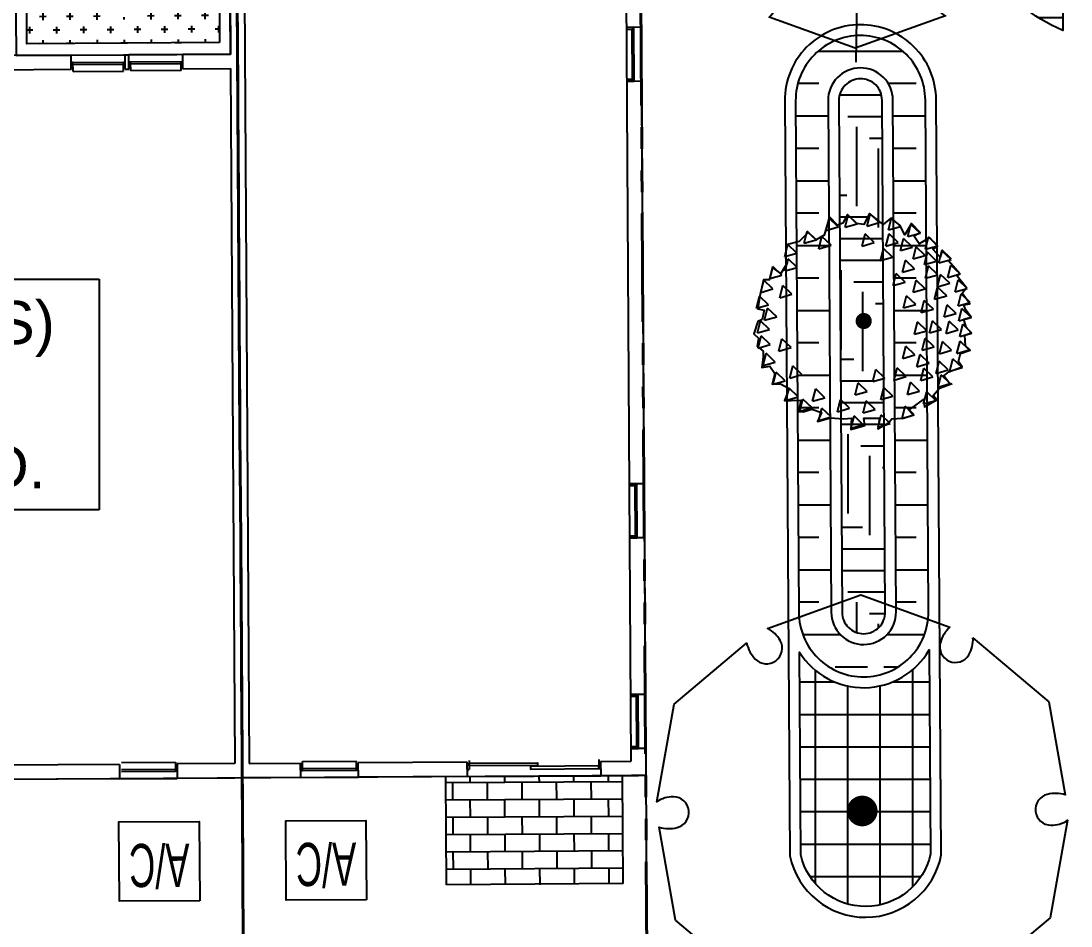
# Model space of a CAD drawing. Header units: feet. Extents: x 919634 to 928945, y 707022 to 708026.
# Drawn here: x 920416.5 to 920465.06, y 707196.65 to 707238.53 of the extents above; entities that cross this region are included whole.
import ezdxf

# ---------------------------------------------------------------- set-up
doc = ezdxf.new("R2010")
doc.units = ezdxf.units.FT
doc.header["$LTSCALE"] = 20
doc.header["$MEASUREMENT"] = 0
doc.linetypes.add('Site Plan$0$PHANTOM2', pattern=[1.25, 0.625, -0.125, 0.125, -0.125, 0.125, -0.125])
for name, color, linetype in [('-u-site-xref', 7, 'Continuous'), ('L-002', 15, 'Continuous'), ('LK-TREE-013M', 6, 'Continuous'), ('LK-TREE-025M', 2, 'Continuous'), ('LK-TREE-035M', 123, 'Continuous'), ('LK-TREE-050M', 2, 'Continuous'), ('LK-TREE-TRNK', 32, 'Continuous'), ('LP-PATT-GRND', 251, 'Continuous'), ('LP-PATT-SHAR', 4, 'Continuous'), ('LP-SHAR-BRDR-CONT', 123, 'Continuous'), ('LP-TREE', 15, 'Continuous'), ('Site Plan$0$-u-site-bldg ID', 7, 'Continuous'), ('Site Plan$0$-u-site-bldg_interior', 252, 'Continuous'), ('Site Plan$0$-u-site-fence', 4, 'Site Plan$0$FENCELINE1'), ('Site Plan$0$A-HVAC-EXT', 253, 'Continuous'), ('Site Plan$0$SP-LOT PAVERS', 254, 'Continuous'), ('x-Villa4-LP Block$0$LP-PATT-SHAR', 253, 'Continuous'), ('x-Villa4-LP Block$0$LP-SHAR-BRDR-CONT', 253, 'Continuous')]:
    doc.layers.add(name, color=color, linetype=linetype)
for name, color, linetype, lineweight in [('Site Plan$0$SP-LOT LINES', 252, 'Site Plan$0$PHANTOM2', 40), ('Site Plan$0$SP-SIDEWALK', 2, 'Continuous', 25), ('SP-BUILDING-FOOTPRINT', 1, 'Continuous', 25)]:
    doc.layers.add(name, color=color, linetype=linetype, lineweight=lineweight)
doc.layers.get('-u-site-xref').off()
doc.styles.add('Site Plan$0$ARIAL', font='arial.ttf')
doc.linetypes.add('Site Plan$0$FENCELINE1', pattern='A,0.25,-0.1,[133,ltypeshp.shx,S=0.1,R=0,X=-0.1,Y=0],-0.1,1', length=1.45)

# ---------------------------------------------------------------- blocks, each defined once
blk = doc.blocks.new('Site Plan')
at = {"layer": 'Site Plan$0$SP-LOT PAVERS', "extrusion": (-1.16656e-06, 0.0001861, 1)}
h = blk.add_hatch(dxfattribs=at)
h.set_pattern_fill('AR-B816', color=256, scale=0.1, angle=-179.6408)
h.set_pattern_definition([(180.35915013, (1839142.8216, 1422113.6823), (0.005014649, -0.79998428316), []), (270.35915013, (1839142.8216, 1422113.6823), (0.8049989322, -0.79496963414), [0.8, -0.8])])
h.paths.add_polyline_path([(920436.172, 707198.546), (920444.339, 707198.597), (920444.308, 707203.597), (920436.141, 707203.546)])
at = {"layer": 'Site Plan$0$-u-site-bldg_interior', "extrusion": (-1.16656e-06, 0.0001861, 1)}
for p, q in [((920426.142, 707243.246, 0.036), (920426.181, 707236.996, 0.037)), ((920445.142, 707243.372, 0.036), (920445.391, 707203.616, 0.044)), ((920426.813, 707242.583, 0.036), (920427.054, 707204.167, 0.043)), ((920444.72, 707204.278, 0.043), (920444.496, 707240.027, 0.037)), ((920445.174, 707238.24, 0.122), (920444.507, 707238.236, 0.122)), ((920444.856, 707235.738, 0.123), (920444.84, 707238.238, 0.122)), ((920418.815, 707236.95, 0.037), (920414.848, 707236.925, 0.037)), ((920418.815, 707236.95, 0.037), (920421.315, 707236.965, 0.037)), ((920418.819, 707236.283, 0.037), (920418.815, 707236.95, 0.037)), ((920421.315, 707236.965, 0.037), (920421.482, 707236.966, 0.037)), ((920421.319, 707236.299, 0.037), (920421.315, 707236.965, 0.037)), ((920423.982, 707236.982, 0.037), (920421.482, 707236.966, 0.037)), ((920421.486, 707236.3, 0.037), (920421.482, 707236.966, 0.037)), ((920426.181, 707236.996, 0.037), (920423.982, 707236.982, 0.037)), ((920423.986, 707236.315, 0.037), (920423.982, 707236.982, 0.037)), ((920418.9, 707236.613, 0.037), (920418.817, 707236.613, 0.037)), ((920418.9, 707236.613, 0.037), (920421.234, 707236.628, 0.037)), ((920418.903, 707236.2, 0.037), (920418.9, 707236.613, 0.037)), ((920418.901, 707236.521, 0.037), (920421.234, 707236.535, 0.037)), ((920421.234, 707236.628, 0.037), (920421.317, 707236.629, 0.037)), ((920421.236, 707236.215, 0.037), (920421.234, 707236.628, 0.037)), ((920421.567, 707236.63, 0.037), (920421.484, 707236.63, 0.037)), ((920423.9, 707236.645, 0.037), (920421.567, 707236.63, 0.037)), ((920421.57, 707236.217, 0.037), (920421.567, 707236.63, 0.037)), ((920423.901, 707236.552, 0.037), (920421.568, 707236.538, 0.037)), ((920423.903, 707236.232, 0.037), (920423.9, 707236.645, 0.037)), ((920423.9, 707236.645, 0.037), (920423.984, 707236.645, 0.037)), ((920418.819, 707236.283, 0.037), (920414.852, 707236.258, 0.037)), ((920418.903, 707236.2, 0.037), (920421.236, 707236.215, 0.037)), ((920421.319, 707236.299, 0.037), (920421.486, 707236.3, 0.037)), ((920423.903, 707236.232, 0.037), (920421.57, 707236.217, 0.037)), ((920423.986, 707236.315, 0.037), (920426.185, 707236.329, 0.037)), ((920426.185, 707236.329, 0.037), (920426.387, 707204.163, 0.043)), ((920445.189, 707235.74, 0.123), (920444.523, 707235.736, 0.123)), ((920445.306, 707217.115, 0.041), (920444.64, 707217.111, 0.041)), ((920444.988, 707214.613, 0.042), (920444.973, 707217.113, 0.041)), ((920445.322, 707214.616, 0.042), (920444.655, 707214.611, 0.042)), ((920445.367, 707207.365, 0.043), (920444.701, 707207.361, 0.043)), ((920445.049, 707204.863, 0.043), (920445.034, 707207.363, 0.043)), ((920445.383, 707204.866, 0.043), (920444.716, 707204.861, 0.043)), ((920443.22, 707204.352, 0.043), (920443.222, 707203.931, 0.044)), ((920421.054, 707204.13, 0.043), (920414.804, 707204.091, 0.043)), ((920421.054, 707204.13, 0.043), (920421.058, 707203.463, 0.044)), ((920421.137, 707204.214, 0.043), (920423.637, 707204.229, 0.043)), ((920421.139, 707203.893, 0.043), (920423.637, 707203.909, 0.043)), ((920423.637, 707204.229, 0.043), (920423.639, 707203.816, 0.044)), ((920426.387, 707204.163, 0.043), (920423.72, 707204.147, 0.043)), ((920423.72, 707204.147, 0.043), (920423.725, 707203.48, 0.044)), ((920427.054, 707204.167, 0.043), (920429.429, 707204.182, 0.043)), ((920429.433, 707203.516, 0.044), (920429.429, 707204.182, 0.043)), ((920429.431, 707203.845, 0.044), (920429.514, 707203.845, 0.044)), ((920429.511, 707204.266, 0.043), (920432.011, 707204.282, 0.043)), ((920429.514, 707203.845, 0.044), (920429.511, 707204.266, 0.043)), ((920429.514, 707203.938, 0.043), (920432.013, 707203.954, 0.043)), ((920429.514, 707203.845, 0.044), (920432.014, 707203.861, 0.044)), ((920432.014, 707203.861, 0.044), (920432.011, 707204.282, 0.043)), ((920432.014, 707203.861, 0.044), (920432.097, 707203.862, 0.044)), ((920437.137, 707204.231, 0.043), (920432.095, 707204.199, 0.043)), ((920432.099, 707203.532, 0.044), (920432.095, 707204.199, 0.043)), ((920437.141, 707203.564, 0.044), (920437.137, 707204.231, 0.043)), ((920437.139, 707203.893, 0.044), (920437.222, 707203.894, 0.044)), ((920437.22, 707204.314, 0.043), (920437.222, 707203.894, 0.044)), ((920443.222, 707203.931, 0.044), (920443.305, 707203.932, 0.044)), ((920443.303, 707204.269, 0.043), (920444.72, 707204.278, 0.043)), ((920443.303, 707204.269, 0.043), (920443.308, 707203.603, 0.044)), ((920421.058, 707203.463, 0.044), (920414.808, 707203.424, 0.044)), ((920421.058, 707203.463, 0.044), (920423.725, 707203.48, 0.044)), ((920421.139, 707203.801, 0.044), (920423.637, 707203.816, 0.044)), ((920423.722, 707203.817, 0.044), (920423.639, 707203.816, 0.044)), ((920426.391, 707203.497, 0.044), (920423.725, 707203.48, 0.044)), ((920426.725, 707203.499, 0.044), (920426.391, 707203.497, 0.044)), ((920427.058, 707203.501, 0.044), (920426.725, 707203.499, 0.044)), ((920429.433, 707203.516, 0.044), (920432.099, 707203.532, 0.044)), ((920437.141, 707203.564, 0.044), (920432.099, 707203.532, 0.044)), ((920437.141, 707203.564, 0.044), (920443.308, 707203.603, 0.044)), ((920437.141, 707203.564, 0.044), (920443.308, 707203.603, 0.044)), ((920443.308, 707203.603, 0.044), (920445.058, 707203.614, 0.044)), ((920445.391, 707203.616, 0.044), (920444.724, 707203.612, 0.044))]:
    blk.add_line(p, q, dxfattribs=at)
at = {"layer": 'Site Plan$0$-u-site-bldg_interior', "ltscale": 0.25, "extrusion": (-1.16656e-06, 0.0001861, 1)}
blk.add_line((920429.433, 707203.516, 0.044), (920426.725, 707203.499, 0.044), dxfattribs=at)
at = {"layer": 'Site Plan$0$-u-site-bldg_interior', "extrusion": (-1.16656e-06, 0.0001861, 1)}
for points, elevation in [([(920444.84, 707238.226), (920444.507, 707238.224), (920444.508, 707238.14), (920444.841, 707238.142)], 130.666), ([(920444.763, 707235.808), (920444.855, 707235.809), (920444.841, 707238.142), (920444.748, 707238.142)], 130.666), ([(920444.524, 707235.724), (920444.856, 707235.726), (920444.855, 707235.809), (920444.523, 707235.807)], 130.666), ([(920444.973, 707217.101), (920444.64, 707217.099), (920444.64, 707217.016), (920444.973, 707217.018)], 130.581), ([(920444.895, 707214.684), (920444.988, 707214.684), (920444.973, 707217.018), (920444.881, 707217.017)], 130.581), ([(920444.656, 707214.599), (920444.988, 707214.601), (920444.988, 707214.684), (920444.656, 707214.682)], 130.581), ([(920445.034, 707207.351), (920444.701, 707207.349), (920444.701, 707207.266), (920445.034, 707207.268)], 130.581), ([(920444.956, 707204.934), (920445.049, 707204.935), (920445.034, 707207.268), (920444.942, 707207.267)], 130.581), ([(920444.717, 707204.849), (920445.049, 707204.851), (920445.049, 707204.935), (920444.717, 707204.933)], 130.581), ([(920437.22, 707204.173), (920440.39, 707204.193), (920440.391, 707204.068), (920437.221, 707204.048)], 130.581), ([(920443.221, 707204.044), (920440.058, 707204.025), (920440.058, 707203.9), (920443.222, 707203.919)], 130.581)]:
    blk.add_lwpolyline(points, close=True, dxfattribs=dict(at, elevation=elevation))
at = {"layer": 'Site Plan$0$-u-site-fence', "ltscale": 0.15, "extrusion": (-1.16656e-06, 0.0001861, 1)}
for p, q in [((920426.725, 707203.499, 0.044), (920426.812, 707189.499, 0.046)), ((920426.725, 707203.499, 0.044), (920426.812, 707189.499, 0.046)), ((920445.391, 707203.616, 0.044), (920445.479, 707189.616, 0.046))]:
    blk.add_line(p, q, dxfattribs=at)
at = {"layer": 'Site Plan$0$A-HVAC-EXT', "extrusion": (-1.16656e-06, 0.0001861, 1), "elevation": 130.581}
for points in [[(920424.76, 707197.808), (920421.048, 707197.784), (920421.025, 707201.451), (920424.737, 707201.474)], [(920432.472, 707197.856), (920428.76, 707197.833), (920428.737, 707201.499), (920432.449, 707201.522)]]:
    blk.add_lwpolyline(points, close=True, dxfattribs=at)
at = {"layer": 'Site Plan$0$SP-LOT LINES', "ltscale": 0.4, "extrusion": (-1.16656e-06, 0.0001861, 1)}
for p, q in [((920444.914, 707279.614, 0.029), (920445.479, 707189.616, 0.046)), ((920426.812, 707189.499, 0.046), (920426.248, 707279.497, 0.029)), ((920426.248, 707279.497, 0.029), (920426.812, 707189.499, 0.046))]:
    blk.add_line(p, q, dxfattribs=at)
at = {"layer": 'Site Plan$0$SP-SIDEWALK', "extrusion": (-1.16656e-06, 0.0001861, 1)}
for p, q in [((920436.172, 707198.558, 0.045), (920436.141, 707203.558, 0.044)), ((920444.339, 707198.609, 0.045), (920444.308, 707203.609, 0.044)), ((920444.339, 707198.609, 0.045), (920436.172, 707198.558, 0.045))]:
    blk.add_line(p, q, dxfattribs=at)
at = {"layer": 'Site Plan$0$-u-site-bldg ID', "insert": (920405.177, 707225.576), "char_height": 2, "width": 27.88033, "attachment_point": 2, "style": 'Site Plan$0$ARIAL', "bg_fill": 19, "box_fill_scale": 1.5, "bg_fill_color": 256, "bg_fill_transparency": 0}
blk.add_mtext("BLDG. 18 (4-UNITS)\\PVILLA\\PF.F. 14.50' N.A.V.D.", dxfattribs=at)
at = {"layer": 'Site Plan$0$A-HVAC-EXT', "extrusion": (-1.16656e-06, 0.0001861, 1), "style": 'Site Plan$0$ARIAL', "width": 0.6}
for p in [(920424.285, 707200.453, 130.581), (920431.997, 707200.502, 130.581)]:
    blk.add_text('A/C', height=2, rotation=180.3592, dxfattribs=at).set_placement(p)
blk = doc.blocks.new('TREE-DCID-109')
at = {"layer": 'LK-TREE-013M'}
for q in [(-0.2167, 0.4824), (-0.3601, 0.4331), (0.5178, -0.1757), (0.5412, -0.0897)]:
    blk.add_line((0, 0), q, dxfattribs=at)
at = {"layer": 'LK-TREE-025M'}
for q in [(0.3255, 0.4361), (-0.538, -0.1671), (-0.3929, -0.3378)]:
    blk.add_line((0, 0), q, dxfattribs=at)
at = {"layer": 'LK-TREE-035M'}
for q in [(0.1554, 0.5017), (-0.4146, 0.324), (-0.0073, -0.5611), (0.3673, -0.3859)]:
    blk.add_line((0, 0), q, dxfattribs=at)
at = {"layer": 'LK-TREE-050M'}
blk.add_lwpolyline([(0.2585, 0.4269), (0.4439, 0.2704), (0.4843, 0.0427, 0.127189), (0.4404, 0.0438, 0.875318), (0.449, -0.0318, 0.149076), (0.4901, -0.0195), (0.4473, -0.2584), (0.2703, -0.4072, 0.127189), (0.2492, -0.3686, 0.875318), (0.1881, -0.4139, 0.149076), (0.2192, -0.4433), (-0.009, -0.5257), (-0.2264, -0.4468, 0.127189), (-0.2035, -0.4093, 0.875318), (-0.2732, -0.379, 0.149076), (-0.2831, -0.4206), (-0.4686, -0.2642), (-0.509, -0.0365, 0.127189), (-0.4651, -0.0376, 0.875318), (-0.4737, 0.038, 0.149076), (-0.5147, 0.0258), (-0.4719, 0.2646), (-0.2949, 0.4134, 0.127189), (-0.2739, 0.3749, 0.875318), (-0.2128, 0.4201, 0.149076), (-0.2439, 0.4495), (-0.0157, 0.5319), (0.2017, 0.453, 0.127189), (0.1788, 0.4155, 0.875318), (0.2486, 0.3852, 0.149076)], format="xyb", close=True, dxfattribs=at)
at = {"layer": 'LK-TREE-TRNK', "const_width": 0.0375}
blk.add_lwpolyline([(-0.0188, 0, 1), (0.0188, 0, 1)], format="xyb", close=True, dxfattribs=at)
blk = doc.blocks.new('x-Villa4-LP Block', base_point=(60.568, -25.046, 0))
at = {"layer": 'x-Villa4-LP Block$0$LP-PATT-SHAR'}
h = blk.add_hatch(dxfattribs=at)
h.set_pattern_fill('CROSS', color=256, scale=2.5)
h.set_pattern_definition([(0, (80.0711, -12.3798), (0.625, 0.625), [0.3125, -0.9375]), (90, (80.22735, -12.5361), (-0.625, 0.625), [0.3125, -0.9375])])
h.paths.add_polyline_path([(80.071, -6.046), (88.984, -6.046), (88.984, -12.38), (80.071, -12.38)])
edge = h.paths.add_edge_path(flags=16)
edge.add_arc((84.334, -9.239), 2, 0, 360)
at = {"layer": 'x-Villa4-LP Block$0$LP-SHAR-BRDR-CONT', "elevation": 0}
blk.add_lwpolyline([(80.071, -6.046), (88.984, -6.046), (88.984, -12.38), (80.071, -12.38)], close=True, dxfattribs=at)
blk = doc.blocks.new('TREE-SIMP-027')
at = {"layer": 'LK-TREE-050M'}
blk.add_lwpolyline([(0.2708, 0.4238), (0.4563, 0.2673), (0.4966, 0.0396, 0.127189), (0.4527, 0.0407, 0.875318), (0.4614, -0.0349, 0.149076), (0.5024, -0.0227), (0.4596, -0.2615), (0.2826, -0.4103, 0.127189), (0.2616, -0.3718, 0.875318), (0.2005, -0.417, 0.149076), (0.2316, -0.4464), (0.0033, -0.5288), (-0.214, -0.4499, 0.127189), (-0.1912, -0.4124, 0.875318), (-0.2609, -0.3821, 0.149076), (-0.2708, -0.4238), (-0.4563, -0.2673), (-0.4966, -0.0396, 0.127189), (-0.4527, -0.0407, 0.875318), (-0.4614, 0.0349, 0.149076), (-0.5024, 0.0227), (-0.4596, 0.2615), (-0.2826, 0.4103, 0.127189), (-0.2616, 0.3718, 0.875318), (-0.2005, 0.417, 0.149076), (-0.2316, 0.4464), (-0.0033, 0.5288), (0.214, 0.4499, 0.127189), (0.1912, 0.4124, 0.875318), (0.2609, 0.3821, 0.149076)], format="xyb", close=True, dxfattribs=at)
at = {"layer": 'LK-TREE-TRNK', "const_width": 0.0375}
blk.add_lwpolyline([(-0.0187, 0, 1), (0.0188, 0, 1)], format="xyb", close=True, dxfattribs=at)
blk = doc.blocks.new('TREE-EVGR-001')
at = {"layer": 'LK-TREE-013M'}
for p, q in [((-0.0858, 0.4354), (-0.0718, 0.4921)), ((-0.0297, 0.4516), (-0.0718, 0.4921)), ((0.0161, 0.4409), (0.0301, 0.4975)), ((0.0721, 0.4571), (0.0301, 0.4975)), ((-0.1749, 0.4209), (-0.1609, 0.4775)), ((-0.1189, 0.4371), (-0.1609, 0.4775)), ((-0.0858, 0.4354), (-0.0297, 0.4516)), ((0.0161, 0.4409), (0.0721, 0.4571)), ((0.1143, 0.4227), (0.1284, 0.4793)), ((0.1143, 0.4227), (0.1704, 0.4389)), ((0.1704, 0.4389), (0.1284, 0.4793)), ((0.2053, 0.3918), (0.2193, 0.4484)), ((0.2614, 0.408), (0.2193, 0.4484)), ((-0.2768, 0.3609), (-0.2628, 0.4175)), ((-0.2208, 0.3771), (-0.2628, 0.4175)), ((-0.2077, 0.3354), (-0.1937, 0.3921)), ((-0.1516, 0.3516), (-0.1937, 0.3921)), ((-0.1749, 0.4209), (-0.1189, 0.4371)), ((-0.0076, 0.3482), (0.0065, 0.4048)), ((0.0485, 0.3643), (0.0065, 0.4048)), ((0.1034, 0.3482), (0.1174, 0.4048)), ((0.1595, 0.3643), (0.1174, 0.4048)), ((0.2053, 0.3918), (0.2614, 0.408)), ((0.2872, 0.3336), (0.3012, 0.3902)), ((0.3432, 0.3498), (0.3012, 0.3902)), ((-0.366, 0.2991), (-0.352, 0.3557)), ((-0.3099, 0.3152), (-0.352, 0.3557)), ((-0.2768, 0.3609), (-0.2208, 0.3771)), ((-0.2077, 0.3354), (-0.1516, 0.3516)), ((-0.0076, 0.3482), (0.0485, 0.3643)), ((0.1034, 0.3482), (0.1595, 0.3643)), ((0.1702, 0.3272), (0.1842, 0.3838)), ((0.1702, 0.3272), (0.2262, 0.3433)), ((0.2262, 0.3433), (0.1842, 0.3838)), ((0.229, 0.2882), (0.243, 0.3448)), ((0.285, 0.3043), (0.243, 0.3448)), ((0.2872, 0.3336), (0.3432, 0.3498)), ((-0.366, 0.2991), (-0.3099, 0.3152)), ((0.0779, 0.2809), (0.092, 0.3375)), ((0.0779, 0.2809), (0.134, 0.297)), ((0.134, 0.297), (0.092, 0.3375)), ((0.229, 0.2882), (0.285, 0.3043)), ((0.2824, 0.2625), (0.2964, 0.3191)), ((0.3384, 0.2786), (0.2964, 0.3191)), ((0.349, 0.27), (0.3631, 0.3266)), ((0.4051, 0.2861), (0.3631, 0.3266)), ((-0.4351, 0.1972), (-0.4211, 0.2539)), ((-0.3791, 0.2134), (-0.4211, 0.2539)), ((-0.3648, 0.2323), (-0.3507, 0.2889)), ((-0.3648, 0.2323), (-0.3087, 0.2485)), ((-0.3087, 0.2485), (-0.3507, 0.2889)), ((0.1798, 0.2263), (0.1939, 0.283)), ((0.2359, 0.2425), (0.1939, 0.283)), ((0.2824, 0.2625), (0.3384, 0.2786)), ((0.2872, 0.1991), (0.3012, 0.2557)), ((0.3432, 0.2152), (0.3012, 0.2557)), ((0.349, 0.27), (0.4051, 0.2861)), ((0.3909, 0.2027), (0.4049, 0.2593)), ((0.4469, 0.2189), (0.4049, 0.2593)), ((-0.4351, 0.1972), (-0.3791, 0.2134)), ((0.1362, 0.1645), (0.1502, 0.2211)), ((0.1922, 0.1807), (0.1502, 0.2211)), ((0.1798, 0.2263), (0.2359, 0.2425)), ((0.2872, 0.1991), (0.3432, 0.2152)), ((0.3428, 0.159), (0.3568, 0.2156)), ((0.3988, 0.1752), (0.3568, 0.2156)), ((0.3909, 0.2027), (0.4469, 0.2189)), ((-0.4769, 0.1331), (-0.4629, 0.1898)), ((-0.4769, 0.1331), (-0.4209, 0.1493)), ((-0.4209, 0.1493), (-0.4629, 0.1898)), ((-0.3896, 0.1081), (-0.3756, 0.1648)), ((-0.3336, 0.1243), (-0.3756, 0.1648)), ((0.1362, 0.1645), (0.1922, 0.1807)), ((0.229, 0.1336), (0.243, 0.1902)), ((0.229, 0.1336), (0.285, 0.1498)), ((0.285, 0.1498), (0.243, 0.1902)), ((0.329, 0.1009), (0.3431, 0.1575)), ((0.3428, 0.159), (0.3988, 0.1752)), ((0.3851, 0.117), (0.3431, 0.1575)), ((0.4236, 0.1354), (0.4377, 0.192)), ((0.4236, 0.1354), (0.4797, 0.1516)), ((0.4797, 0.1516), (0.4377, 0.192)), ((-0.497, 0.0591), (-0.4829, 0.1157)), ((-0.4409, 0.0752), (-0.4829, 0.1157)), ((-0.3896, 0.1081), (-0.3336, 0.1243)), ((0.1853, 0.0609), (0.1993, 0.1175)), ((0.2413, 0.077), (0.1993, 0.1175)), ((0.329, 0.1009), (0.3851, 0.117)), ((0.4382, 0.07), (0.4522, 0.1266)), ((0.4942, 0.0861), (0.4522, 0.1266)), ((-0.497, 0.0591), (-0.4409, 0.0752)), ((-0.4597, 0.0038), (-0.4457, 0.0604)), ((-0.4036, 0.0199), (-0.4457, 0.0604)), ((0.1853, 0.0609), (0.2413, 0.077)), ((0.2672, 0.0391), (0.2812, 0.0957)), ((0.2672, 0.0391), (0.3232, 0.0552)), ((0.3232, 0.0552), (0.2812, 0.0957)), ((0.3727, 0.0191), (0.3867, 0.0757)), ((0.4287, 0.0352), (0.3867, 0.0757)), ((0.4382, 0.07), (0.4942, 0.0861)), ((0.4418, 0.0009), (0.4559, 0.0575)), ((0.4979, 0.017), (0.4559, 0.0575)), ((-0.4933, -0.0555), (-0.4793, 0.0011)), ((-0.4373, -0.0393), (-0.4793, 0.0011)), ((-0.4597, 0.0038), (-0.4036, 0.0199)), ((0.3054, -0.0555), (0.3194, 0.0011)), ((0.3614, -0.0393), (0.3194, 0.0011)), ((0.3727, 0.0191), (0.4287, 0.0352)), ((0.4418, 0.0009), (0.4979, 0.017)), ((-0.4933, -0.0555), (-0.4373, -0.0393)), ((0.2362, -0.061), (0.2503, -0.0043)), ((0.2362, -0.061), (0.2923, -0.0448)), ((0.2923, -0.0448), (0.2503, -0.0043)), ((0.3054, -0.0555), (0.3614, -0.0393)), ((0.3818, -0.0573), (0.3958, -0.0007)), ((0.3818, -0.0573), (0.4378, -0.0412)), ((0.4378, -0.0412), (0.3958, -0.0007)), ((0.4455, -0.0719), (0.4595, -0.0152)), ((0.5015, -0.0557), (0.4595, -0.0152)), ((-0.4899, -0.1256), (-0.4759, -0.0689)), ((-0.4338, -0.1094), (-0.4759, -0.0689)), ((-0.3933, -0.1391), (-0.3792, -0.0825)), ((-0.3372, -0.123), (-0.3792, -0.0825)), ((0.2708, -0.1355), (0.2848, -0.0789)), ((0.3269, -0.1193), (0.2848, -0.0789)), ((0.3509, -0.1519), (0.3649, -0.0953)), ((0.4069, -0.1357), (0.3649, -0.0953)), ((0.4327, -0.1501), (0.4468, -0.0934)), ((0.4455, -0.0719), (0.5015, -0.0557)), ((0.4888, -0.1339), (0.4468, -0.0934)), ((-0.4899, -0.1256), (-0.4338, -0.1094)), ((-0.3933, -0.1391), (-0.3372, -0.123)), ((0.1817, -0.1737), (0.1957, -0.1171)), ((0.2377, -0.1575), (0.1957, -0.1171)), ((0.2708, -0.1355), (0.3269, -0.1193)), ((0.3509, -0.1519), (0.4069, -0.1357)), ((0.4327, -0.1501), (0.4888, -0.1339)), ((-0.466, -0.2064), (-0.452, -0.1498)), ((-0.466, -0.2064), (-0.41, -0.1903)), ((-0.41, -0.1903), (-0.452, -0.1498)), ((0.1817, -0.1737), (0.2377, -0.1575)), ((0.2471, -0.2119), (0.2612, -0.1553)), ((0.3032, -0.1957), (0.2612, -0.1553)), ((0.3363, -0.2428), (0.3503, -0.1862)), ((0.3923, -0.2266), (0.3503, -0.1862)), ((0.4, -0.2319), (0.414, -0.1753)), ((0.456, -0.2157), (0.414, -0.1753)), ((-0.4206, -0.2937), (-0.4065, -0.2371)), ((-0.3645, -0.2775), (-0.4065, -0.2371)), ((-0.3423, -0.2646), (-0.3283, -0.208)), ((-0.2863, -0.2484), (-0.3283, -0.208)), ((0.0416, -0.281), (0.0556, -0.2244)), ((0.0976, -0.2648), (0.0556, -0.2244)), ((0.1416, -0.2737), (0.1557, -0.2171)), ((0.1977, -0.2575), (0.1557, -0.2171)), ((0.2471, -0.2119), (0.3032, -0.1957)), ((0.2653, -0.2755), (0.2794, -0.2189)), ((0.3214, -0.2594), (0.2794, -0.2189)), ((0.3363, -0.2428), (0.3923, -0.2266)), ((0.4, -0.2319), (0.456, -0.2157)), ((-0.4206, -0.2937), (-0.3645, -0.2775)), ((-0.3423, -0.2646), (-0.2863, -0.2484)), ((-0.0403, -0.3428), (-0.0263, -0.2862)), ((0.0157, -0.3266), (-0.0263, -0.2862)), ((0.0416, -0.281), (0.0976, -0.2648)), ((0.1416, -0.2737), (0.1977, -0.2575)), ((0.2035, -0.341), (0.2175, -0.2844)), ((0.2595, -0.3248), (0.2175, -0.2844)), ((0.2653, -0.2755), (0.3214, -0.2594)), ((0.3454, -0.3064), (0.3594, -0.2498)), ((0.3454, -0.3064), (0.4014, -0.2903)), ((0.4014, -0.2903), (0.3594, -0.2498)), ((-0.3605, -0.3683), (-0.3465, -0.3116)), ((-0.3045, -0.3521), (-0.3465, -0.3116)), ((-0.2368, -0.3719), (-0.2228, -0.3153)), ((-0.1808, -0.3557), (-0.2228, -0.3153)), ((-0.0403, -0.3428), (0.0157, -0.3266)), ((0.0798, -0.3646), (0.0938, -0.308)), ((0.1358, -0.3485), (0.0938, -0.308)), ((0.2035, -0.341), (0.2595, -0.3248)), ((0.2781, -0.3846), (0.2921, -0.328)), ((0.3341, -0.3685), (0.2921, -0.328)), ((-0.3605, -0.3683), (-0.3045, -0.3521)), ((-0.2957, -0.4188), (-0.2817, -0.3621)), ((-0.2397, -0.4026), (-0.2817, -0.3621)), ((-0.2368, -0.3719), (-0.1808, -0.3557)), ((-0.1222, -0.421), (-0.1082, -0.3644)), ((-0.0661, -0.4048), (-0.1082, -0.3644)), ((-0.0021, -0.4264), (0.0119, -0.3698)), ((0.0539, -0.4103), (0.0119, -0.3698)), ((0.0798, -0.3646), (0.1358, -0.3485)), ((0.2781, -0.3846), (0.3341, -0.3685)), ((-0.2957, -0.4188), (-0.2397, -0.4026)), ((-0.2077, -0.461), (-0.1937, -0.4044)), ((-0.1516, -0.4448), (-0.1937, -0.4044)), ((-0.1222, -0.421), (-0.0661, -0.4048)), ((-0.0021, -0.4264), (0.0539, -0.4103)), ((0.067, -0.4919), (0.0811, -0.4353)), ((0.1231, -0.4757), (0.0811, -0.4353)), ((0.178, -0.4519), (0.192, -0.3953)), ((0.178, -0.4519), (0.2341, -0.4357)), ((0.2341, -0.4357), (0.192, -0.3953)), ((-0.2077, -0.461), (-0.1516, -0.4448)), ((-0.0585, -0.4974), (-0.0445, -0.4407)), ((-0.0585, -0.4974), (-0.0025, -0.4812)), ((-0.0025, -0.4812), (-0.0445, -0.4407)), ((0.067, -0.4919), (0.1231, -0.4757))]:
    blk.add_line(p, q, dxfattribs=at)
at = {"layer": 'LK-TREE-050M'}
for points in [[(0.3015, 0.3842), (0.2566, 0.3589), (0.2333, 0.3959), (0.2625, 0.4115), (0.2216, 0.4524), (0.1904, 0.3998), (0.167, 0.4446), (0.1261, 0.4777), (0.091, 0.4485), (0.0267, 0.4991), (0.0013, 0.4485), (-0.0337, 0.4524), (-0.0747, 0.4952), (-0.0961, 0.4543), (-0.1214, 0.4446), (-0.1585, 0.4835), (-0.1838, 0.3979), (-0.2208, 0.3764), (-0.2578, 0.4115), (-0.2988, 0.3686), (-0.3592, 0.3531), (-0.3631, 0.2927), (-0.3553, 0.2693), (-0.3845, 0.2206), (-0.4235, 0.2479), (-0.4371, 0.1914), (-0.4644, 0.1914), (-0.4839, 0.1096), (-0.4917, 0.057), (-0.4625, 0.0512), (-0.4703, 0.0064), (-0.4917, -0.0014), (-0.5092, -0.0599), (-0.4878, -0.0793), (-0.4936, -0.1163), (-0.4664, -0.1397), (-0.4664, -0.167), (-0.4722, -0.2157), (-0.4352, -0.2098), (-0.4118, -0.2429), (-0.4254, -0.2936), (-0.3865, -0.2916), (-0.3455, -0.3131), (-0.367, -0.3695), (-0.3358, -0.3695), (-0.291, -0.3676), (-0.3007, -0.4202), (-0.2812, -0.4221), (-0.2403, -0.4085), (-0.1955, -0.4241), (-0.215, -0.4669), (-0.1546, -0.4494), (-0.0941, -0.4533), (-0.0571, -0.4513), (-0.0591, -0.5039), (0.0052, -0.4845), (0.0013, -0.4513), (0.0735, -0.4513), (0.0657, -0.5), (0.1144, -0.4728), (0.13, -0.4533), (0.1806, -0.4513), (0.2235, -0.4377)], [(0.3989, -0.2916), (0.3716, -0.2546), (0.395, -0.2351), (0.4574, -0.2118), (0.4398, -0.1884), (0.4496, -0.1514), (0.4944, -0.1358), (0.473, -0.1144), (0.4691, -0.0657), (0.4983, -0.054), (0.4749, -0.0287), (0.4652, 0.0083), (0.4983, 0.0181), (0.473, 0.0531), (0.4652, 0.0745), (0.4924, 0.0804), (0.4574, 0.1291), (0.4671, 0.1427), (0.4768, 0.1544), (0.434, 0.2089), (0.4457, 0.2187), (0.3931, 0.279), (0.4047, 0.2907), (0.3638, 0.3297), (0.3541, 0.2966), (0.3209, 0.3336), (0.3424, 0.3472), (0.3073, 0.3862)], [(0.2274, -0.4338), (0.2099, -0.4143), (0.2781, -0.3637), (0.282, -0.3988), (0.3385, -0.3656), (0.3229, -0.3462), (0.3521, -0.3111), (0.4106, -0.2897)]]:
    blk.add_lwpolyline(points, dxfattribs=at)
at = {"layer": 'LK-TREE-TRNK', "const_width": 0.0375}
blk.add_lwpolyline([(-0.007, -0.0174, 1), (0.007, 0.0174, 1)], format="xyb", close=True, dxfattribs=at)

msp = doc.modelspace()

# ---------------------------------------------------------------- block references
at = {"layer": '-u-site-xref'}
msp.add_blockref('Site Plan', (0, 0), dxfattribs=at)

# ---------------------------------------------------------------- next in the draw order: hatches: boundary and pattern name
at = {"layer": 'LP-PATT-GRND', "extrusion": (8.89633e-07, 5.55996e-09, 1)}
h = msp.add_hatch(dxfattribs=at)
h.set_pattern_fill('ANSI33', color=256, scale=12, angle=135)
h.set_pattern_definition([(180, (918490.6457, 708491.1323), (-2e-16, -3), []), (180, (918489.1457, 708492.6323), (-2e-16, -3), [1.5, -0.75])])
edge = h.paths.add_edge_path()
edge.add_line((920458.467, 707211.196), (920458.321, 707234.877))
edge.add_arc((920455.321, 707234.858), 3, 0.3578, 90.3578)
edge.add_arc((920455.321, 707234.858), 3, 90.3578, 180.3578)
edge.add_line((920452.321, 707234.839), (920452.467, 707211.158))
edge.add_arc((920455.467, 707211.177), 3, 180.3578, 270.3578)
edge.add_arc((920455.467, 707211.177), 3, 270.3578, 360.3578)
edge = h.paths.add_edge_path(flags=16)
edge.add_line((920456.967, 707211.186), (920456.821, 707234.867))
edge.add_arc((920455.321, 707234.858), 1.5, 0.3578, 90.3578)
edge.add_arc((920455.321, 707234.858), 1.5, 90.3578, 180.3578)
edge.add_line((920453.821, 707234.849), (920453.967, 707211.167))
edge.add_arc((920455.467, 707211.177), 1.5, 180.3578, 270.3578)
edge.add_arc((920455.467, 707211.177), 1.5, 270.3578, 360.3578)
at = {"layer": 'LP-PATT-SHAR'}
h = msp.add_hatch(dxfattribs=at)
h.set_pattern_fill('LAFX-A440-EMERALD', color=256, scale=6, pattern_type=2)
h.set_pattern_definition([(0, (920460.0255, 707239.5247), (0, 6), [1.1429, -4.8571]), (0, (920462.597, 707239.5247), (0, 6), [2, -4]), (0, (920462.597, 707241.5247), (0, 6), [2, -4]), (0, (920460.0255, 707242.6675), (0, 6), [1.1429, -4.8571]), (0, (920462.597, 707242.6675), (0, 6), [2, -4]), (0, (920462.597, 707243.5246), (0, 6), [2, -4]), (0, (920460.0255, 707238.6675), (0, 6), [1.1429, -4.8571]), (0, (920462.597, 707238.6675), (0, 6), [2, -4]), (0, (920460.0255, 707240.6675), (0, 6), [1.1429, -4.8571]), (0, (920462.597, 707240.6675), (0, 6), [2, -4]), (0, (920460.0255, 707241.5247), (0, 6), [1.1429, -4.8571]), (0, (920460.0255, 707243.5246), (0, 6), [1.1429, -4.8571]), (26.2477, (920464.59693, 707242.66753), (-389.91368655, -192.1754063), [0.92382, -447.19231]), (26.565, (920464.8827, 707242.096), (6, 6), [1.2778, -12.1387]), (26.565, (920461.1684, 707241.5247), (6, 6), [1.2778, -12.1387]), (26.565, (920464.8827, 707240.096), (6, 6), [1.2778, -12.1387]), (26.565, (920464.8827, 707238.096), (6, 6), [1.2778, -12.1387]), (26.565, (920461.1684, 707239.5247), (6, 6), [1.2778, -12.1387]), (26.565, (920461.1684, 707243.5246), (6, 6), [1.2778, -12.1387]), (27.3496, (920464.59693, 707240.6675), (-12.000026, -5.9999535), [0.93282, -194.96513]), (27.907, (920461.82553, 707239.11607), (-11.9989735, -6.002058), [0.87294, -114.53938]), (28.43, (920464.59693, 707238.6675), (-78.0094397, -41.982504), [0.94218, -162.82596]), (29.055, (920461.82553, 707241.0961), (-11.999984, -6.000038), [0.8825, -60.8913]), (30.1775, (920461.82553, 707243.07607), (-185.9925792, -108.0128801), [0.89238, -297.54362]), (149.8228, (920462.59695, 707238.6675), (-185.9931471, 108.0119023), [0.89238, -297.54363]), (150.9455, (920462.59695, 707240.6675), (-12.000016, 5.999973), [0.8825, -60.8913]), (151.5695, (920465.42553, 707243.07607), (-78.0091044, 41.983127), [0.94218, -162.82596]), (152.0932, (920462.59695, 707242.66753), (-11.999006, 6.001992), [0.87294, -114.53939]), (152.6499, (920465.42553, 707241.09607), (-11.9999772, 6.0000512), [0.93282, -194.96512]), (153.435, (920466.0255, 707243.5246), (6, -6), [1.2778, -12.1387]), (153.435, (920466.0255, 707241.5247), (6, -6), [1.2778, -12.1387]), (153.435, (920462.3112, 707242.096), (6, -6), [1.2778, -12.1387]), (153.435, (920466.0255, 707239.5247), (6, -6), [1.2778, -12.1387]), (153.435, (920462.3112, 707238.096), (6, -6), [1.2778, -12.1387]), (153.435, (920462.3112, 707240.096), (6, -6), [1.2778, -12.1387]), (153.7518, (920465.42553, 707239.11607), (-389.91208997, 192.17864565), [0.92382, -447.19231])])
edge = h.paths.add_edge_path()
edge.add_line((920464.587, 707252.081), (920464.673, 707238.096))
edge.add_arc((920467.637, 707245.107), 7.611, 113.6179, 247.0878, ccw=False)
edge.add_arc((920464.587, 707252.081), 0.00000000802, 104.2373, 256.569, ccw=False)
h = msp.add_hatch(dxfattribs=at)
h.set_pattern_fill('LAFX-A220-HBDASH', color=256, scale=22, pattern_type=2)
h.set_pattern_definition([(0, (920748.728, 707116.092), (0, 22), [3.6667, -18.3333]), (0, (920747.728, 707117.092), (0, 22), [3.6667, -18.3333]), (0, (920746.728, 707118.092), (0, 22), [3.6667, -18.3333]), (0, (920745.728, 707119.092), (0, 22), [3.6667, -18.3333]), (0, (920744.728, 707120.092), (0, 22), [3.6667, -18.3333]), (0, (920751.328, 707120.86), (0, 22), [3.6667, -18.3333]), (0, (920743.727, 707121.092), (0, 22), [3.6667, -18.3333]), (0, (920750.328, 707121.86), (0, 22), [3.6667, -18.3333]), (0, (920742.728, 707122.092), (0, 22), [3.6667, -18.3333]), (0, (920749.328, 707122.86), (0, 22), [3.6667, -18.3333]), (0, (920741.727, 707123.092), (0, 22), [3.6667, -18.3333]), (0, (920748.328, 707123.86), (0, 22), [3.6667, -18.3333]), (0, (920740.728, 707124.092), (0, 22), [3.6667, -18.3333]), (0, (920747.328, 707124.86), (0, 22), [3.6667, -18.3333]), (0, (920739.728, 707125.092), (0, 22), [3.6667, -18.3333]), (0, (920754.003, 707125.45), (0, 22), [3.6667, -18.3333]), (0, (920746.328, 707125.86), (0, 22), [3.6667, -18.3333]), (0, (920738.728, 707126.092), (0, 22), [3.6667, -18.3333]), (0, (920753.003, 707126.45), (0, 22), [3.6667, -18.3333]), (0, (920745.328, 707126.86), (0, 22), [3.6667, -18.3333]), (0, (920737.728, 707127.092), (0, 22), [3.6667, -18.3333]), (0, (920752.003, 707127.45), (0, 22), [3.6667, -18.3333]), (0, (920744.328, 707127.86), (0, 22), [3.6667, -18.3333]), (0, (920736.728, 707128.092), (0, 22), [3.6667, -18.3333]), (0, (920751.003, 707128.45), (0, 22), [3.6667, -18.3333]), (0, (920743.328, 707128.86), (0, 22), [3.6667, -18.3333]), (0, (920735.728, 707129.092), (0, 22), [3.6667, -18.3333]), (0, (920750.003, 707129.45), (0, 22), [3.6667, -18.3333]), (0, (920742.328, 707129.86), (0, 22), [3.6667, -18.3333]), (0, (920734.728, 707130.092), (0, 22), [3.6667, -18.3333]), (0, (920749.003, 707130.45), (0, 22), [3.6667, -18.3333]), (0, (920741.328, 707130.86), (0, 22), [3.6667, -18.3333]), (0, (920733.728, 707131.092), (0, 22), [3.6667, -18.3333]), (0, (920748.003, 707131.45), (0, 22), [3.6667, -18.3333]), (0, (920740.328, 707131.86), (0, 22), [3.6667, -18.3333]), (0, (920732.728, 707132.092), (0, 22), [3.6667, -18.3333]), (0, (920747.003, 707132.45), (0, 22), [3.6667, -18.3333]), (0, (920739.328, 707132.86), (0, 22), [3.6667, -18.3333]), (0, (920731.728, 707133.092), (0, 22), [3.6667, -18.3333]), (0, (920746.003, 707133.45), (0, 22), [3.6667, -18.3333]), (0, (920738.328, 707133.86), (0, 22), [3.6667, -18.3333]), (0, (920730.727, 707134.092), (0, 22), [3.6667, -18.3333]), (0, (920745.003, 707134.45), (0, 22), [3.6667, -18.3333]), (0, (920737.328, 707134.86), (0, 22), [3.6667, -18.3333]), (0, (920729.728, 707135.092), (0, 22), [3.6667, -18.3333]), (0, (920744.003, 707135.45), (0, 22), [3.6667, -18.3333]), (0, (920736.328, 707135.86), (0, 22), [3.6667, -18.3333]), (0, (920728.728, 707136.092), (0, 22), [3.6667, -18.3333]), (0, (920743.003, 707136.45), (0, 22), [3.6667, -18.3333]), (0, (920735.328, 707136.86), (0, 22), [3.6667, -18.3333]), (0, (920727.728, 707136.954), (0, 22), [3.6667, -18.3333]), (0, (920742.003, 707137.45), (0, 22), [3.6667, -18.3333]), (0, (920734.328, 707137.86), (0, 22), [3.6667, -18.3333]), (0, (920741.003, 707138.45), (0, 22), [3.6667, -18.3333]), (0, (920733.328, 707138.86), (0, 22), [3.6667, -18.3333]), (0, (920740.003, 707139.45), (0, 22), [3.6667, -18.3333]), (0, (920732.328, 707139.86), (0, 22), [3.6667, -18.3333]), (0, (920739.003, 707140.45), (0, 22), [3.6667, -18.3333]), (0, (920731.328, 707140.86), (0, 22), [3.6667, -18.3333]), (0, (920738.003, 707141.45), (0, 22), [3.6667, -18.3333]), (0, (920730.328, 707141.722), (0, 22), [3.6667, -18.3333]), (0, (920737.003, 707142.45), (0, 22), [3.6667, -18.3333]), (0, (920736.003, 707143.45), (0, 22), [3.6667, -18.3333]), (0, (920735.003, 707144.45), (0, 22), [3.6667, -18.3333]), (0, (920734.003, 707145.45), (0, 22), [3.6667, -18.3333]), (0, (920733.003, 707146.313), (0, 22), [3.6667, -18.3333]), (90, (920754.42, 707121.313), (-22, 1e-15), [3.6667, -18.3333]), (90, (920753.42, 707122.313), (-22, 1e-15), [3.6667, -18.3333]), (90, (920752.42, 707123.313), (-22, 1e-15), [3.6667, -18.3333]), (90, (920751.744, 707116.722), (-22, 1e-15), [3.6667, -18.3333]), (90, (920751.42, 707124.313), (-22, 1e-15), [3.6667, -18.3333]), (90, (920750.744, 707117.722), (-22, 1e-15), [3.6667, -18.3333]), (90, (920750.42, 707125.313), (-22, 1e-15), [3.6667, -18.3333]), (90, (920749.744, 707118.722), (-22, 1e-15), [3.6667, -18.3333]), (90, (920749.42, 707126.313), (-22, 1e-15), [3.6667, -18.3333]), (90, (920749.144, 707111.954), (-22, 1e-15), [3.6667, -18.3333]), (90, (920748.744, 707119.722), (-22, 1e-15), [3.6667, -18.3333]), (90, (920748.42, 707127.313), (-22, 1e-15), [3.6667, -18.3333]), (90, (920748.144, 707112.954), (-22, 1e-15), [3.6667, -18.3333]), (90, (920747.744, 707120.722), (-22, 1e-15), [3.6667, -18.3333]), (90, (920747.42, 707128.313), (-22, 1e-15), [3.6667, -18.3333]), (90, (920747.144, 707113.954), (-22, 1e-15), [3.6667, -18.3333]), (90, (920746.744, 707121.722), (-22, 1e-15), [3.6667, -18.3333]), (90, (920746.42, 707129.313), (-22, 1e-15), [3.6667, -18.3333]), (90, (920746.144, 707114.954), (-22, 1e-15), [3.6667, -18.3333]), (90, (920745.744, 707122.722), (-22, 1e-15), [3.6667, -18.3333]), (90, (920745.42, 707130.313), (-22, 1e-15), [3.6667, -18.3333]), (90, (920745.144, 707115.954), (-22, 1e-15), [3.6667, -18.3333]), (90, (920744.744, 707123.722), (-22, 1e-15), [3.6667, -18.3333]), (90, (920744.42, 707131.313), (-22, 1e-15), [3.6667, -18.3333]), (90, (920744.144, 707116.955), (-22, 1e-15), [3.6667, -18.3333]), (90, (920743.744, 707124.722), (-22, 1e-15), [3.6667, -18.3333]), (90, (920743.42, 707132.313), (-22, 1e-15), [3.6667, -18.3333]), (90, (920743.144, 707117.954), (-22, 1e-15), [3.6667, -18.3333]), (90, (920742.744, 707125.722), (-22, 1e-15), [3.6667, -18.3333]), (90, (920742.42, 707133.313), (-22, 1e-15), [3.6667, -18.3333]), (90, (920742.144, 707118.955), (-22, 1e-15), [3.6667, -18.3333]), (90, (920741.744, 707126.722), (-22, 1e-15), [3.6667, -18.3333]), (90, (920741.42, 707134.313), (-22, 1e-15), [3.6667, -18.3333]), (90, (920741.144, 707119.954), (-22, 1e-15), [3.6667, -18.3333]), (90, (920740.744, 707127.722), (-22, 1e-15), [3.6667, -18.3333]), (90, (920740.42, 707135.313), (-22, 1e-15), [3.6667, -18.3333]), (90, (920740.144, 707120.955), (-22, 1e-15), [3.6667, -18.3333]), (90, (920739.744, 707128.722), (-22, 1e-15), [3.6667, -18.3333]), (90, (920739.42, 707136.313), (-22, 1e-15), [3.6667, -18.3333]), (90, (920739.144, 707121.954), (-22, 1e-15), [3.6667, -18.3333]), (90, (920738.744, 707129.722), (-22, 1e-15), [3.6667, -18.3333]), (90, (920738.42, 707137.313), (-22, 1e-15), [3.6667, -18.3333]), (90, (920738.144, 707122.954), (-22, 1e-15), [3.6667, -18.3333]), (90, (920737.744, 707130.722), (-22, 1e-15), [3.6667, -18.3333]), (90, (920737.42, 707138.313), (-22, 1e-15), [3.6667, -18.3333]), (90, (920737.144, 707123.954), (-22, 1e-15), [3.6667, -18.3333]), (90, (920736.744, 707131.722), (-22, 1e-15), [3.6667, -18.3333]), (90, (920736.42, 707139.313), (-22, 1e-15), [3.6667, -18.3333]), (90, (920736.144, 707124.954), (-22, 1e-15), [3.6667, -18.3333]), (90, (920735.744, 707132.722), (-22, 1e-15), [3.6667, -18.3333]), (90, (920735.42, 707140.313), (-22, 1e-15), [3.6667, -18.3333]), (90, (920735.144, 707125.954), (-22, 1e-15), [3.6667, -18.3333]), (90, (920734.744, 707133.722), (-22, 1e-15), [3.6667, -18.3333]), (90, (920734.42, 707141.313), (-22, 1e-15), [3.6667, -18.3333]), (90, (920734.144, 707126.954), (-22, 1e-15), [3.6667, -18.3333]), (90, (920733.744, 707134.722), (-22, 1e-15), [3.6667, -18.3333]), (90, (920733.42, 707142.175), (-22, 1e-15), [3.6667, -18.3333]), (90, (920733.144, 707127.955), (-22, 1e-15), [3.6667, -18.3333]), (90, (920732.744, 707135.722), (-22, 1e-15), [3.6667, -18.3333]), (90, (920732.144, 707128.954), (-22, 1e-15), [3.6667, -18.3333]), (90, (920731.744, 707136.722), (-22, 1e-15), [3.6667, -18.3333]), (90, (920731.144, 707129.955), (-22, 1e-15), [3.6667, -18.3333]), (90, (920730.744, 707137.584), (-22, 1e-15), [3.6667, -18.3333]), (90, (920730.144, 707130.954), (-22, 1e-15), [3.6667, -18.3333]), (90, (920729.144, 707131.955), (-22, 1e-15), [3.6667, -18.3333]), (90, (920728.144, 707132.817), (-22, 1e-15), [3.6667, -18.3333])])
edge = h.paths.add_edge_path()
edge.add_line((920456.467, 707211.183), (920456.321, 707234.864))
edge.add_arc((920455.321, 707234.858), 1, 0.3578, 90.3578)
edge.add_arc((920455.321, 707234.858), 1, 90.3578, 180.3578)
edge.add_line((920454.321, 707234.852), (920454.467, 707211.171))
edge.add_arc((920455.467, 707211.177), 1, 180.3578, 270.3578)
edge.add_arc((920455.467, 707211.177), 1, 270.3578, 360.3578)
h = msp.add_hatch(dxfattribs=at)
h.set_pattern_fill('ANSI37', color=256, scale=12, angle=45)
h.set_pattern_definition([(90, (920073.7365, 707174.9431), (-1.5, 0), []), (180, (920073.7365, 707174.9431), (-1e-16, -1.5), [])])
edge = h.paths.add_edge_path()
edge.add_line((920452.557, 707199.949), (920452.499, 707209.322))
edge.add_arc((920455.467, 707211.177), 3.5, 212.0076, 330.0146)
edge.add_line((920458.498, 707209.428), (920458.557, 707199.987))
edge.add_arc((920455.553, 707200.624), 3.071, 192.6953, 348.0213, ccw=False)

# ---------------------------------------------------------------- next in the draw order: linework, layer by layer
at = {"layer": 'L-002', "extrusion": (8.89633e-07, 5.55996e-09, 1), "elevation": 0.826}
for points in [[(920459.058, 707199.938), (920458.821, 707234.88, 0.414214), (920455.299, 707238.358, 0.414214), (920451.821, 707234.836), (920452.058, 707199.894, 0.817942)], [(920458.467, 707211.196), (920458.321, 707234.877, 0.414214), (920455.303, 707237.858), (920455.303, 707237.858, 0.414214), (920452.321, 707234.839), (920452.467, 707211.158, 0.414214), (920455.485, 707208.177), (920455.485, 707208.177, 0.414214)], [(920456.967, 707211.186), (920456.821, 707234.867, 0.414214), (920455.312, 707236.358, 0.414214), (920453.821, 707234.849), (920453.967, 707211.167, 0.414214), (920455.476, 707209.677, 0.414214)]]:
    msp.add_lwpolyline(points, format="xyb", close=True, dxfattribs=at)
at = {"layer": 'LP-SHAR-BRDR-CONT'}
msp.add_lwpolyline([(920464.587, 707252.081), (920464.673, 707238.096, -0.658564), (920464.587, 707252.081, -0.781185)], format="xyb", close=True, dxfattribs=at)
at = {"layer": 'LP-SHAR-BRDR-CONT', "extrusion": (8.89633e-07, 5.55996e-09, 1), "elevation": 0.004}
msp.add_lwpolyline([(920456.467, 707211.183), (920456.321, 707234.864, 0.414214), (920455.315, 707235.858, 0.414214), (920454.321, 707234.852), (920454.467, 707211.171, 0.414214), (920455.473, 707210.177, 0.414214)], format="xyb", close=True, dxfattribs=at)
at = {"layer": 'LP-SHAR-BRDR-CONT', "elevation": -0.129, "flags": 128}
msp.add_lwpolyline([(920452.557, 707199.949), (920452.499, 707209.322, 0.565813), (920458.498, 707209.428), (920458.557, 707199.987, -0.804926)], format="xyb", close=True, dxfattribs=at)
at = {"layer": 'SP-BUILDING-FOOTPRINT', "elevation": 0.035}
msp.add_lwpolyline([(920365.444, 707248.115), (920372.349, 707248.159), (920372.382, 707242.909), (920384.143, 707242.983), (920384.155, 707240.983), (920404.822, 707241.112), (920404.815, 707242.195), (920416.231, 707242.267), (920416.265, 707236.934), (920426.181, 707236.996), (920426.142, 707243.246), (920437.903, 707243.32), (920437.87, 707248.569), (920444.775, 707248.613), (920444.808, 707243.363), (920445.142, 707243.365), (920445.391, 707203.616), (920405.725, 707203.367), (920405.737, 707201.367), (920383.738, 707201.229), (920383.725, 707203.229), (920365.392, 707203.114), (920365.143, 707242.863), (920365.477, 707242.866)], close=True, dxfattribs=at)

# ---------------------------------------------------------------- next in the draw order: block references
at = {"layer": '-u-site-xref', "rotation": 180.3654530478494}
msp.add_blockref('x-Villa4-LP Block', (920445.062, 707256.656, 0.034), dxfattribs=at)
at = {"layer": 'LP-TREE'}
for name, p, xscale, yscale, zscale in [('TREE-DCID-109', (920455.244, 707246.886), 18.29877919221403, 18.29877919221403, 15.03416260495856), ('TREE-EVGR-001', (920455.47, 707224.645, 0.004), 9.969515389928135, 9.969515389928135, 9.855894546090255), ('TREE-SIMP-027', (920455.401, 707201.972, -0.129), 18.91141011540282, 18.91141011540282, 15.03416260495856)]:
    msp.add_blockref(name, p, dxfattribs=dict(at, xscale=xscale, yscale=yscale, zscale=zscale))

doc.saveas('drawing.dxf')
